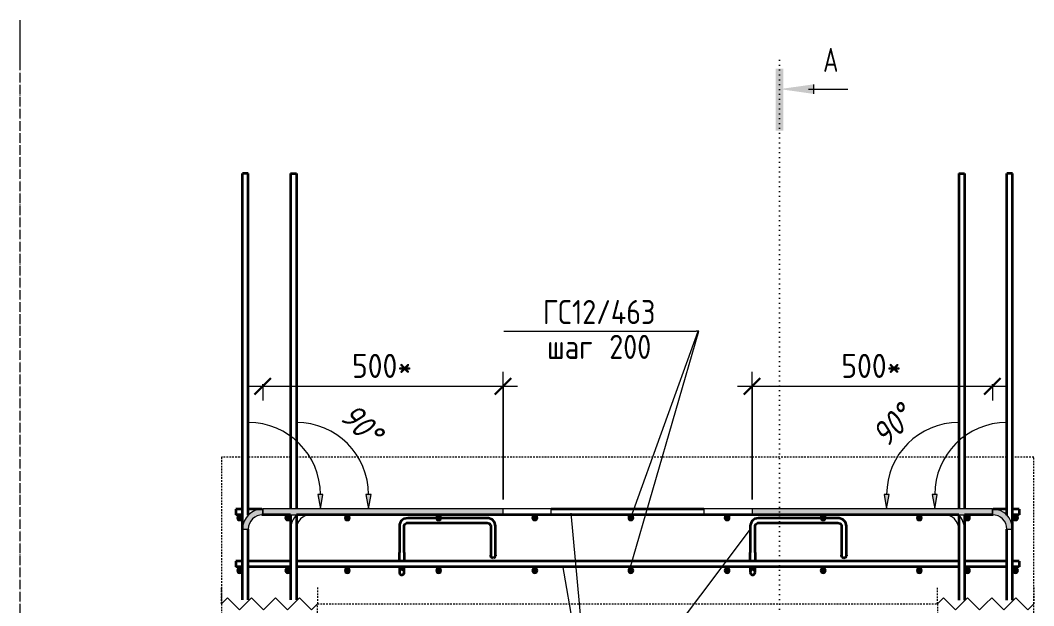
# Model space of a CAD drawing. Header units: millimetres. Extents: x 29094 to 49369, y -2577 to 78616.
# Drawn here: x 46586 to 48695, y -479 to 738 of the extents above; entities that cross this region are included whole.
import ezdxf

# ---------------------------------------------------------------- set-up
doc = ezdxf.new("R2010")
doc.units = ezdxf.units.MM
for name, pattern in [('01 Штриховая _4 мм_', [6, 3.5, -2.5]), ('02 Штрихпунктирная _20 мм_', [25, 20, -2.5, 0, -2.5]), ('04 Пунктир 10мм', [10, 0, -10])]:
    doc.linetypes.add(name, pattern=pattern)
for name, color, linetype, lineweight in [('AA_Dim', 7, 'Continuous', 9), ('AA_Dim-20', 7, 'Continuous', 9), ('AA_Linii', 7, 'Continuous', 9), ('AA_Oformlenie', 7, 'Continuous', 9), ('AA_Razrez', 7, 'Continuous', 9), ('AA_Vinoska', 7, 'Continuous', 9), ('KR_Armatura', 7, 'Continuous', 20), ('KR_Armatura_Tonkie', 7, 'Continuous', 20), ('Оси', 7, 'Continuous', 9)]:
    doc.layers.add(name, color=color, linetype=linetype, lineweight=lineweight)
for name, color, linetype, lineweight, true_color in [('AF_Perekritie', 7, 'Continuous', 60, 0x006a35), ('AF_Perekritie_Опалубка', 7, 'Continuous', 60, 0x006a35), ('AF_Stena_Опалубка', 7, 'Continuous', 20, 0x0063c6)]:
    doc.layers.add(name, color=color, linetype=linetype, lineweight=lineweight, true_color=true_color)
doc.styles.add('ISOCPEUR_1', font='isocpeur.TTF', dxfattribs={"width": 0.7, "height": 50})
doc.styles.add('ISOCPEUR_2', font='isocpeur.TTF', dxfattribs={"width": 0.9, "height": 50})
doc.styles.add('ISOCPEUR_4', font='isocpeur.TTF', dxfattribs={"width": 0.85, "height": 50})
doc.styles.add('ISOCPEUR_I', font='isocpeui.ttf', dxfattribs={"width": 0.85, "height": 50})
doc.dimstyles.new('00_Точн_3_знака__прозр_', dxfattribs={"dimscale": 304.8, "dimtxt": 50.137748, "dimasz": 0.111549, "dimexe": 0.098425, "dimexo": 0.065617, "dimgap": 0.006562, "dimtad": 1, "dimdec": 3, "dimrnd": 0.001, "dimdsep": 46, "dimtxsty": 'ISOCPEUR_2', "dimblk1": 'OBLIQUE', "dimblk2": 'OBLIQUE', "dimsah": 1, "dimcen": 0.09, "dimdle": 0.098425, "dimazin": 0, "dimtfac": 1, "dimtdec": 4, "dimtix": 1, "dimtmove": 0, "dimatfit": 3, "dimfxl": 1, "dimtvp": 1, "dimtolj": 1, "dimtzin": 0, "dimlwd": 18, "dimlwe": 18, "dimarcsym": 2})

# ---------------------------------------------------------------- blocks, each defined once
blk = doc.blocks.new('Ktcnybwf - Лестница-3686718-В-В Арм')
at = {"layer": 'AF_Perekritie', "linetype": '01 Штриховая _4 мм_', "lineweight": 20}
for p, q in [((76335, -170), (76335, -475)), ((76379, -170), (76335, -170)), ((76479, -170), (76391, -170)), ((77869, -170), (76491, -170)), ((77969, -170), (77881, -170)), ((78025, -170), (77981, -170)), ((78025, -475), (78025, -170)), ((76335, -441.4), (76335, -475)), ((78025, -475), (78025, -441.4)), ((76535, -475), (77825, -475))]:
    blk.add_line(p, q, dxfattribs=at)
blk = doc.blocks.new('261_Лягушка _НесАрм_РабПлоск_ - 10 А240-3789873-В-В Арм')
at = {"layer": 'KR_Armatura', "lineweight": 35, "flags": 128}
for points in [[(77440.2, -403.7), (77439.1, -403.9), (77437.9, -404.4), (77436.9, -405.1), (77436.1, -406.1), (77435.6, -407.3), (77435.3, -408.6), (77435.3, -410), (77435.6, -411.3), (77436.1, -412.5), (77436.9, -413.5), (77437.9, -414.3), (77439.1, -414.7), (77440.2, -414.9)], [(77440.2, -414.9), (77441.4, -414.7), (77442.6, -414.3), (77443.6, -413.5), (77444.4, -412.5), (77444.9, -411.3), (77445.2, -410), (77445.2, -408.6), (77444.9, -407.3), (77444.4, -406.1), (77443.6, -405.1), (77442.6, -404.4), (77441.4, -403.9), (77440.2, -403.7)]]:
    blk.add_lwpolyline(points, dxfattribs=at)
at = {"layer": 'KR_Armatura_Tonkie', "lineweight": 35}
for p, q in [((77435.2, -312.9), (77435.2, -368.3)), ((77445.2, -368.3), (77445.2, -312.9)), ((77617.7, -296.7), (77452.7, -296.7)), ((77452.7, -306.7), (77617.7, -306.7)), ((77625.2, -312.9), (77625.2, -368.3)), ((77635.2, -368.3), (77635.2, -312.9)), ((77625.2, -373.2), (77625.2, -373.9)), ((77625.2, -375.3), (77625.2, -373.9)), ((77635.2, -373.9), (77635.2, -373.2)), ((77635.2, -373.9), (77635.2, -375.3)), ((77435.2, -385.1), (77435.2, -386.3)), ((77435.2, -398.3), (77435.2, -409.3)), ((77445.2, -386.3), (77445.2, -385.1)), ((77445.2, -409.3), (77445.2, -398.3))]:
    blk.add_line(p, q, dxfattribs=at)
at = {"layer": 'KR_Armatura_Tonkie', "lineweight": 35, "flags": 128}
for points in [[(77452.7, -296.7), (77444.7, -298.5), (77438.6, -303.4), (77435.5, -310.4), (77435.2, -312.9)], [(77445.2, -312.9), (77446.8, -309.2), (77451, -306.9), (77452.7, -306.7)], [(77635.2, -312.9), (77633.3, -305.5), (77628, -299.8), (77620.4, -296.9), (77617.7, -296.7)], [(77617.7, -306.7), (77622.6, -308.2), (77625.1, -311.6), (77625.2, -312.9)], [(77435.2, -385.1), (77435.2, -380.4), (77435.2, -373.7), (77435.2, -368.3)], [(77445.2, -368.3), (77445.2, -375.2), (77445.2, -381.6), (77445.2, -385.1)], [(77625.2, -368.3), (77625.2, -373.4), (77625.2, -375.3)], [(77630.2, -380.3), (77626.4, -378.4), (77625.2, -375.3)], [(77635.2, -375.3), (77633.4, -379.1), (77630.2, -380.3)], [(77635.2, -375.3), (77635.2, -373.3), (77635.2, -368.3)]]:
    blk.add_lwpolyline(points, dxfattribs=at)
blk = doc.blocks.new('079_Обозначение загиба стержня _ЭлУзла_ - Сплошные линии-3773023-В-В Арм')
at = {"layer": 'AA_Oformlenie'}
blk.add_hatch(color=256, dxfattribs=at).paths.add_polyline_path([(76641, -277.9), (76646.3, -247.9), (76635.7, -247.9)])
for p, q in [((76646.3, -247.9), (76635.7, -247.9)), ((76635.7, -247.9), (76641, -277.9)), ((76641, -277.9), (76646.3, -247.9)), ((77021, -277.9), (76521, -277.9)), ((76521, -289.9), (77021, -289.9)), ((77021, -289.9), (77021, -277.9))]:
    blk.add_line(p, q, dxfattribs=at)
for centre, radius, start, end in [((76491, -247.9), 150, 0.0049, 90), ((76521, -319.9), 42, 134.2549, 180), ((76521, -319.9), 30, 90, 180)]:
    blk.add_arc(centre, radius, start, end, dxfattribs=at)
blk = doc.blocks.new('079_Обозначение загиба стержня _ЭлУзла_ - Сплошные линии-3773018-В-В Арм')
at = {"layer": 'AA_Oformlenie'}
for points in [[(76541, -277.9), (76546.3, -247.9), (76535.7, -247.9)], [(76379, -319.9), (76391, -319.9), (76392, -312.1), (76395, -304.9), (76400, -298.5), (76406, -293.9), (76413.2, -290.9), (76421, -289.9), (76421, -277.9), (76410.1, -279.3), (76400, -283.5), (76391, -290.6), (76384.6, -298.9), (76380.4, -309)], [(76787, -289.9), (76921, -289.9), (76921, -277.9), (76421, -278.1), (76421, -289.9), (76786.2, -289.9)]]:
    blk.add_hatch(color=256, dxfattribs=at).paths.add_polyline_path(points)
for p, q in [((76546.3, -247.9), (76535.7, -247.9)), ((76535.7, -247.9), (76541, -277.9)), ((76541, -277.9), (76546.3, -247.9)), ((76421, -289.9), (76421, -277.9)), ((76921, -277.9), (76421, -277.9)), ((76921, -277.9), (76421, -277.9)), ((76421, -277.9), (76421, -289.9)), ((76421, -289.9), (76921, -289.9)), ((76421, -289.9), (76921, -289.9)), ((76921, -289.9), (76921, -277.9)), ((76921, -289.9), (76921, -277.9)), ((76379, -319.9), (76391, -319.9))]:
    blk.add_line(p, q, dxfattribs=at)
for centre, radius, start, end in [((76391, -247.9), 150, 0.0049, 90), ((76421, -319.9), 42, 90, 180), ((76421, -319.9), 42, 90, 180), ((76421, -319.9), 30, 90, 180), ((76421, -319.9), 30, 90, 180)]:
    blk.add_arc(centre, radius, start, end, dxfattribs=at)
blk = doc.blocks.new('079_Обозначение загиба стержня _ЭлУзла_ - Сплошные линии-3772940-В-В Арм')
at = {"layer": 'AA_Oformlenie'}
blk.add_hatch(color=256, dxfattribs=at).paths.add_polyline_path([(77719, -277.9), (77724.3, -247.9), (77713.7, -247.9)])
for p, q in [((77713.7, -247.9), (77719, -277.9)), ((77724.3, -247.9), (77713.7, -247.9)), ((77719, -277.9), (77724.3, -247.9)), ((77839, -277.9), (77339, -277.9)), ((77339, -277.9), (77339, -289.9)), ((77339, -289.9), (77839, -289.9))]:
    blk.add_line(p, q, dxfattribs=at)
for centre, radius, start, end in [((77869, -247.9), 150, 90, 179.9951), ((77839, -319.9), 30, 360, 90), ((77839, -319.9), 42, 360, 45.7451)]:
    blk.add_arc(centre, radius, start, end, dxfattribs=at)
blk = doc.blocks.new('079_Обозначение загиба стержня _ЭлУзла_ - Сплошные линии-3772954-В-В Арм')
at = {"layer": 'AA_Oformlenie'}
for points in [[(77819, -277.9), (77824.3, -247.9), (77813.7, -247.9)], [(77839, -289.9), (77939, -289.9), (77939, -277.9), (77439, -278.1), (77439, -289.9), (77791.2, -289.9)], [(77971.1, -319.9), (77981, -319.9), (77979.6, -309), (77975.4, -298.9), (77968.6, -290.1), (77960, -283.5), (77949.9, -279.3), (77939, -278.1), (77939, -289.9), (77946.8, -290.9), (77954, -293.9), (77960.4, -298.9), (77965, -304.9), (77968, -312.1), (77969, -319.9)]]:
    blk.add_hatch(color=256, dxfattribs=at).paths.add_polyline_path(points)
for p, q in [((77813.7, -247.9), (77819, -277.9)), ((77824.3, -247.9), (77813.7, -247.9)), ((77819, -277.9), (77824.3, -247.9)), ((77939, -277.9), (77439, -277.9)), ((77439, -277.9), (77439, -289.9)), ((77439, -277.9), (77439, -289.9)), ((77939, -277.9), (77439, -277.9)), ((77439, -289.9), (77939, -289.9)), ((77439, -289.9), (77939, -289.9)), ((77939, -277.9), (77939, -289.9)), ((77939, -289.9), (77939, -277.9)), ((77969, -319.9), (77981, -319.9))]:
    blk.add_line(p, q, dxfattribs=at)
for centre, radius, start, end in [((77969, -247.9), 150, 90, 179.9951), ((77939, -319.9), 42, 360, 90), ((77939, -319.9), 42, 360, 90), ((77939, -319.9), 30, 360, 90), ((77939, -319.9), 30, 360, 90)]:
    blk.add_arc(centre, radius, start, end, dxfattribs=at)
blk = doc.blocks.new('Последовательность узлов - 3мм масшт20 маскировка-904226-В-В Арм')
at = {"layer": 'AA_Oformlenie'}
for p, q in [((76335, -475.1), (76347.5, -462.6)), ((76347.5, -462.6), (76372.5, -487.6)), ((76385, -475.1), (76397.5, -462.6)), ((76397.5, -462.6), (76422.5, -487.6)), ((76435, -475.1), (76447.5, -462.6)), ((76447.5, -462.6), (76472.5, -487.6)), ((76485, -475.1), (76497.5, -462.6)), ((76497.5, -462.6), (76522.5, -487.6)), ((76385, -475.1), (76372.5, -487.6)), ((76435, -475.1), (76422.5, -487.6)), ((76485, -475.1), (76472.5, -487.6)), ((76535, -475.1), (76522.5, -487.6))]:
    blk.add_line(p, q, dxfattribs=at)
blk = doc.blocks.new('Разрез - Номер узла_ сзади-394133-В-В Арм')
at = {"layer": 'AA_Razrez'}
for points in [[(77488.3, 508.7), (77504.2, 508.7), (77504.2, 637.8), (77488.3, 637.8)], [(77567, 585.3), (77567, 605.2), (77496.4, 595.3)]]:
    blk.add_hatch(color=256, dxfattribs=at).paths.add_polyline_path(points)
for p, q in [((77556.4, 595.3), (77638.3, 595.3)), ((77567, 605.2), (77567, 585.3))]:
    blk.add_line(p, q, dxfattribs=at)
blk = doc.blocks.new('DIMBLOCK116-В-В Арм')
at = {"layer": 'AA_Dim-20', "color": 30, "lineweight": 18, "true_color": 0xff8000, "transparency": 16777216}
for p, q in [((47590.6, -257.9), (47590.6, 7.5)), ((47090.6, -18.4), (47090.6, -52.5)), ((47090.6, -22.5), (47090.6, -18.4)), ((47060.6, -22.5), (47620.6, -22.5)), ((47590.6, -22.5), (47590.6, -257.9))]:
    blk.add_line(p, q, dxfattribs=at)
at = {"layer": 'AA_Dim-20', "color": 30, "lineweight": 30, "true_color": 0xff8000, "transparency": 16777216}
for p, q in [((47090.6, -22.5), (47107.6, -5.5)), ((47590.6, -22.5), (47607.6, -5.5)), ((47090.6, -22.5), (47073.6, -39.5)), ((47590.6, -22.5), (47573.6, -39.5))]:
    blk.add_line(p, q, dxfattribs=at)
at = {"layer": 'AA_Dim-20', "color": 0, "lineweight": 18, "transparency": 16777216, "insert": (47276.2, 44.7), "char_height": 50, "width": 154.386, "attachment_point": 1, "line_spacing_factor": 1.135194, "style": 'ISOCPEUR_2'}
blk.add_mtext('500*', dxfattribs=at)
blk = doc.blocks.new('_Oblique')
at = {"color": 0, "linetype": 'ByBlock', "lineweight": -2}
blk.add_line((-0.5, -0.5), (0.5, 0.5), dxfattribs=at)
blk = doc.blocks.new('DIMBLOCK117-В-В Арм')
at = {"layer": 'AA_Dim-20', "color": 30, "lineweight": 18, "true_color": 0xff8000, "transparency": 16777216}
for p, q in [((48108.6, -257.9), (48108.6, 7.5)), ((48608.6, -18.4), (48608.6, -52.5)), ((48608.6, -22.5), (48608.6, -18.4)), ((48078.6, -22.5), (48638.6, -22.5)), ((48108.6, -22.5), (48108.6, -257.9))]:
    blk.add_line(p, q, dxfattribs=at)
at = {"layer": 'AA_Dim-20', "color": 30, "lineweight": 30, "true_color": 0xff8000, "transparency": 16777216}
for p, q in [((48108.6, -22.5), (48125.6, -5.5)), ((48608.6, -22.5), (48625.6, -5.5)), ((48108.6, -22.5), (48091.6, -39.5)), ((48608.6, -22.5), (48591.6, -39.5))]:
    blk.add_line(p, q, dxfattribs=at)
at = {"layer": 'AA_Dim-20', "color": 0, "lineweight": 18, "transparency": 16777216, "insert": (48294.2, 44.7), "char_height": 50, "width": 154.386, "attachment_point": 1, "line_spacing_factor": 1.135194, "style": 'ISOCPEUR_2'}
blk.add_mtext('500*', dxfattribs=at)
blk = doc.blocks.new('044_М_Универсальная с полкой - Марка_Комментарий полка 20-3828349-В-В Арм')
at = {"layer": 'AA_Vinoska'}
blk.add_line((76922.8, 92.2), (77322.8, 92.2), dxfattribs=at)

msp = doc.modelspace()

# ---------------------------------------------------------------- hatches: boundary and pattern name
at = {"layer": 'AA_Oformlenie'}
for points in [[(47042.5748, -302.1072), (47044.1277, -301.9028), (47045.5748, -301.3034), (47046.8174, -300.3498), (47047.7709, -299.1072), (47048.3703, -297.6601), (47048.5748, -296.1072), (47048.3703, -294.5543), (47047.7709, -293.1072), (47046.8174, -291.8646), (47045.5748, -290.9111), (47044.1277, -290.3116), (47042.5748, -290.1072), (47041.0218, -290.3116), (47039.5748, -290.9111), (47038.3321, -291.8646), (47037.3786, -293.1072), (47036.7792, -294.5543), (47036.5748, -296.1072), (47036.7792, -297.6601), (47037.3786, -299.1072), (47038.3321, -300.3498), (47039.5748, -301.3034), (47041.0218, -301.9028)], [(47142.5748, -302.1072), (47144.1277, -301.9028), (47145.5748, -301.3034), (47146.8174, -300.3498), (47147.7709, -299.1072), (47148.3703, -297.6601), (47148.5748, -296.1072), (47148.3703, -294.5543), (47147.7709, -293.1072), (47146.8174, -291.8646), (47145.5748, -290.9111), (47144.1277, -290.3116), (47142.5748, -290.1072), (47141.0218, -290.3116), (47139.5748, -290.9111), (47138.3321, -291.8646), (47137.3786, -293.1072), (47136.7792, -294.5543), (47136.5748, -296.1072), (47136.7792, -297.6601), (47137.3786, -299.1072), (47138.3321, -300.3498), (47139.5748, -301.3034), (47141.0218, -301.9028)], [(47266.5624, -302.1072), (47268.1153, -301.9028), (47269.5624, -301.3034), (47270.805, -300.3498), (47271.7585, -299.1072), (47272.3579, -297.6601), (47272.5624, -296.1072), (47272.3579, -294.5543), (47271.7585, -293.1072), (47270.805, -291.8646), (47269.5624, -290.9111), (47268.1153, -290.3116), (47266.5624, -290.1072), (47265.0095, -290.3116), (47263.5624, -290.9111), (47262.3197, -291.8646), (47261.3662, -293.1072), (47260.7668, -294.5543), (47260.5624, -296.1072), (47260.7668, -297.6601), (47261.3662, -299.1072), (47262.3197, -300.3498), (47263.5624, -301.3034), (47265.0095, -301.9028)], [(47456.5624, -302.1072), (47458.1153, -301.9028), (47459.5624, -301.3034), (47460.805, -300.3498), (47461.7585, -299.1072), (47462.3579, -297.6601), (47462.5624, -296.1072), (47462.3579, -294.5543), (47461.7585, -293.1072), (47460.805, -291.8646), (47459.5624, -290.9111), (47458.1153, -290.3116), (47456.5624, -290.1072), (47455.0095, -290.3116), (47453.5624, -290.9111), (47452.3197, -291.8646), (47451.3662, -293.1072), (47450.7668, -294.5543), (47450.5624, -296.1072), (47450.7668, -297.6601), (47451.3662, -299.1072), (47452.3197, -300.3498), (47453.5624, -301.3034), (47455.0095, -301.9028)], [(47656.5624, -302.1072), (47658.1153, -301.9028), (47659.5624, -301.3034), (47660.805, -300.3498), (47661.7585, -299.1072), (47662.3579, -297.6601), (47662.5624, -296.1072), (47662.3579, -294.5543), (47661.7585, -293.1072), (47660.805, -291.8646), (47659.5624, -290.9111), (47658.1153, -290.3116), (47656.5624, -290.1072), (47655.0095, -290.3116), (47653.5624, -290.9111), (47652.3197, -291.8646), (47651.3662, -293.1072), (47650.7668, -294.5543), (47650.5624, -296.1072), (47650.7668, -297.6601), (47651.3662, -299.1072), (47652.3197, -300.3498), (47653.5624, -301.3034), (47655.0095, -301.9028)], [(47856.5624, -302.1072), (47858.1153, -301.9028), (47859.5624, -301.3034), (47860.805, -300.3498), (47861.7585, -299.1072), (47862.3579, -297.6601), (47862.5624, -296.1072), (47862.3579, -294.5543), (47861.7585, -293.1072), (47860.805, -291.8646), (47859.5624, -290.9111), (47858.1153, -290.3116), (47856.5624, -290.1072), (47855.0095, -290.3116), (47853.5624, -290.9111), (47852.3197, -291.8646), (47851.3662, -293.1072), (47850.7668, -294.5543), (47850.5624, -296.1072), (47850.7668, -297.6601), (47851.3662, -299.1072), (47852.3197, -300.3498), (47853.5624, -301.3034), (47855.0095, -301.9028)], [(48056.5624, -302.1072), (48058.1153, -301.9028), (48059.5624, -301.3034), (48060.805, -300.3498), (48061.7585, -299.1072), (48062.3579, -297.6601), (48062.5624, -296.1072), (48062.3579, -294.5543), (48061.7585, -293.1072), (48060.805, -291.8646), (48059.5624, -290.9111), (48058.1153, -290.3116), (48056.5624, -290.1072), (48055.0095, -290.3116), (48053.5624, -290.9111), (48052.3197, -291.8646), (48051.3662, -293.1072), (48050.7668, -294.5543), (48050.5624, -296.1072), (48050.7668, -297.6601), (48051.3662, -299.1072), (48052.3197, -300.3498), (48053.5624, -301.3034), (48055.0095, -301.9028)], [(48256.5624, -302.1072), (48258.1153, -301.9028), (48259.5624, -301.3034), (48260.805, -300.3498), (48261.7585, -299.1072), (48262.3579, -297.6601), (48262.5624, -296.1072), (48262.3579, -294.5543), (48261.7585, -293.1072), (48260.805, -291.8646), (48259.5624, -290.9111), (48258.1153, -290.3116), (48256.5624, -290.1072), (48255.0095, -290.3116), (48253.5624, -290.9111), (48252.3197, -291.8646), (48251.3662, -293.1072), (48250.7668, -294.5543), (48250.5624, -296.1072), (48250.7668, -297.6601), (48251.3662, -299.1072), (48252.3197, -300.3498), (48253.5624, -301.3034), (48255.0095, -301.9028)], [(48456.5624, -302.1072), (48458.1153, -301.9028), (48459.5624, -301.3034), (48460.805, -300.3498), (48461.7585, -299.1072), (48462.3579, -297.6601), (48462.5624, -296.1072), (48462.3579, -294.5543), (48461.7585, -293.1072), (48460.805, -291.8646), (48459.5624, -290.9111), (48458.1153, -290.3116), (48456.1653, -290.1595), (48455.0095, -290.3116), (48453.5624, -290.9111), (48452.3197, -291.8646), (48451.3662, -293.1072), (48450.7668, -294.5543), (48450.5624, -296.1072), (48450.7668, -297.6601), (48451.3662, -299.1072), (48452.3197, -300.3498), (48453.5624, -301.3034), (48455.0095, -301.9028), (48456.1653, -302.0549)], [(48556.5748, -302.1072), (48558.1277, -301.9028), (48559.5748, -301.3034), (48560.8174, -300.3498), (48561.7709, -299.1072), (48562.3703, -297.6601), (48562.5748, -296.1072), (48562.3703, -294.5543), (48561.7709, -293.1072), (48560.8174, -291.8646), (48559.5748, -290.9111), (48558.1277, -290.3116), (48556.5748, -290.1072), (48555.0218, -290.3116), (48553.5748, -290.9111), (48552.3321, -291.8646), (48551.3786, -293.1072), (48550.7792, -294.5543), (48550.5748, -296.1072), (48550.7792, -297.6601), (48551.3786, -299.1072), (48552.3321, -300.3498), (48553.5748, -301.3034), (48555.0218, -301.9028)], [(48656.5748, -302.1072), (48658.1277, -301.9028), (48659.5748, -301.3034), (48660.8174, -300.3498), (48661.7709, -299.1072), (48662.3703, -297.6601), (48662.5748, -296.1072), (48662.3703, -294.5543), (48661.7709, -293.1072), (48660.8174, -291.8646), (48659.5748, -290.9111), (48658.1277, -290.3116), (48656.5748, -290.1072), (48655.0218, -290.3116), (48653.5748, -290.9111), (48652.3321, -291.8646), (48651.3786, -293.1072), (48650.7792, -294.5543), (48650.5748, -296.1072), (48650.7792, -297.6601), (48651.3786, -299.1072), (48652.3321, -300.3498), (48653.5748, -301.3034), (48655.0218, -301.9028)], [(47042.5748, -411.7408), (47044.1277, -411.5364), (47045.5748, -410.937), (47046.8174, -409.9835), (47047.7709, -408.7408), (47048.3703, -407.2937), (47048.5748, -405.7408), (47048.3703, -404.1879), (47047.7709, -402.7408), (47046.8174, -401.4982), (47045.5748, -400.5447), (47044.1277, -399.9453), (47042.5748, -399.7408), (47041.0218, -399.9453), (47039.5748, -400.5447), (47038.3321, -401.4982), (47037.3786, -402.7408), (47036.7792, -404.1879), (47036.5748, -405.7408), (47036.7792, -407.2937), (47037.3786, -408.7408), (47038.3321, -409.9835), (47039.5748, -410.937), (47041.0218, -411.5364)], [(47142.5748, -411.7408), (47144.1277, -411.5364), (47145.5748, -410.937), (47146.8174, -409.9835), (47147.7709, -408.7408), (47148.3703, -407.2937), (47148.5748, -405.7408), (47148.3703, -404.1879), (47147.7709, -402.7408), (47146.8174, -401.4982), (47145.5748, -400.5447), (47144.1277, -399.9453), (47142.5748, -399.7408), (47141.0218, -399.9453), (47139.5748, -400.5447), (47138.3321, -401.4982), (47137.3786, -402.7408), (47136.7792, -404.1879), (47136.5748, -405.7408), (47136.7792, -407.2937), (47137.3786, -408.7408), (47138.3321, -409.9835), (47139.5748, -410.937), (47141.0218, -411.5364)], [(47266.5624, -411.7408), (47268.1153, -411.5364), (47269.5624, -410.937), (47270.805, -409.9835), (47271.7585, -408.7408), (47272.3579, -407.2937), (47272.5624, -405.7408), (47272.3579, -404.1879), (47271.7585, -402.7408), (47270.805, -401.4982), (47269.5624, -400.5447), (47268.1153, -399.9453), (47266.5624, -399.7408), (47265.0095, -399.9453), (47263.5624, -400.5447), (47262.3197, -401.4982), (47261.3662, -402.7408), (47260.7668, -404.1879), (47260.5624, -405.7408), (47260.7668, -407.2937), (47261.3662, -408.7408), (47262.3197, -409.9835), (47263.5624, -410.937), (47265.0095, -411.5364)], [(47456.5624, -411.7408), (47458.1153, -411.5364), (47459.5624, -410.937), (47460.805, -409.9835), (47461.7585, -408.7408), (47462.3579, -407.2937), (47462.5624, -405.7408), (47462.3579, -404.1879), (47461.7585, -402.7408), (47460.805, -401.4982), (47459.5624, -400.5447), (47458.1153, -399.9453), (47456.5624, -399.7408), (47455.0095, -399.9453), (47453.5624, -400.5447), (47452.3197, -401.4982), (47451.3662, -402.7408), (47450.7668, -404.1879), (47450.5624, -405.7408), (47450.7668, -407.2937), (47451.3662, -408.7408), (47452.3197, -409.9835), (47453.5624, -410.937), (47455.0095, -411.5364)], [(47656.5624, -411.7408), (47658.1153, -411.5364), (47659.5624, -410.937), (47660.805, -409.9835), (47661.7585, -408.7408), (47662.3579, -407.2937), (47662.5624, -405.7408), (47662.3579, -404.1879), (47661.7585, -402.7408), (47660.805, -401.4982), (47659.5624, -400.5447), (47658.1153, -399.9453), (47656.5624, -399.7408), (47655.0095, -399.9453), (47653.5624, -400.5447), (47652.3197, -401.4982), (47651.3662, -402.7408), (47650.7668, -404.1879), (47650.5624, -405.7408), (47650.7668, -407.2937), (47651.3662, -408.7408), (47652.3197, -409.9835), (47653.5624, -410.937), (47655.0095, -411.5364)], [(47856.5624, -411.7408), (47858.1153, -411.5364), (47859.5624, -410.937), (47860.805, -409.9835), (47861.7585, -408.7408), (47862.3579, -407.2937), (47862.5624, -405.7408), (47862.3579, -404.1879), (47861.7585, -402.7408), (47860.805, -401.4982), (47859.5624, -400.5447), (47858.1153, -399.9453), (47856.5624, -399.7408), (47855.0095, -399.9453), (47853.5624, -400.5447), (47852.3197, -401.4982), (47851.3662, -402.7408), (47850.7668, -404.1879), (47850.5624, -405.7408), (47850.7668, -407.2937), (47851.3662, -408.7408), (47852.3197, -409.9835), (47853.5624, -410.937), (47855.0095, -411.5364)], [(48056.5624, -411.7408), (48058.1153, -411.5364), (48059.5624, -410.937), (48060.805, -409.9835), (48061.7585, -408.7408), (48062.3579, -407.2937), (48062.5624, -405.7408), (48062.3579, -404.1879), (48061.7585, -402.7408), (48060.805, -401.4982), (48059.5624, -400.5447), (48058.1153, -399.9453), (48056.5624, -399.7408), (48055.0095, -399.9453), (48053.5624, -400.5447), (48052.3197, -401.4982), (48051.3662, -402.7408), (48050.7668, -404.1879), (48050.5624, -405.7408), (48050.7668, -407.2937), (48051.3662, -408.7408), (48052.3197, -409.9835), (48053.5624, -410.937), (48055.0095, -411.5364)], [(48256.5624, -411.7408), (48258.1153, -411.5364), (48259.5624, -410.937), (48260.805, -409.9835), (48261.7585, -408.7408), (48262.3579, -407.2937), (48262.5624, -405.7408), (48262.3579, -404.1879), (48261.7585, -402.7408), (48260.805, -401.4982), (48259.5624, -400.5447), (48258.1153, -399.9453), (48256.5624, -399.7408), (48255.0095, -399.9453), (48253.5624, -400.5447), (48252.3197, -401.4982), (48251.3662, -402.7408), (48250.7668, -404.1879), (48250.5624, -405.7408), (48250.7668, -407.2937), (48251.3662, -408.7408), (48252.3197, -409.9835), (48253.5624, -410.937), (48255.0095, -411.5364)], [(48456.5624, -411.7408), (48458.1153, -411.5364), (48459.5624, -410.937), (48460.805, -409.9835), (48461.7585, -408.7408), (48462.3579, -407.2937), (48462.5624, -405.7408), (48462.3579, -404.1879), (48461.7585, -402.7408), (48460.805, -401.4982), (48459.5624, -400.5447), (48458.1153, -399.9453), (48456.5624, -399.7408), (48455.0095, -399.9453), (48453.5624, -400.5447), (48452.3197, -401.4982), (48451.3662, -402.7408), (48450.7668, -404.1879), (48450.5624, -405.7408), (48450.7668, -407.2937), (48451.3662, -408.7408), (48452.3197, -409.9835), (48453.5624, -410.937), (48455.0095, -411.5364)], [(48556.5748, -411.7408), (48558.1277, -411.5364), (48559.5748, -410.937), (48560.8174, -409.9835), (48561.7709, -408.7408), (48562.3703, -407.2937), (48562.5748, -405.7408), (48562.3703, -404.1879), (48561.7709, -402.7408), (48560.8174, -401.4982), (48559.5748, -400.5447), (48558.1277, -399.9453), (48556.5748, -399.7408), (48555.0218, -399.9453), (48553.5748, -400.5447), (48552.3321, -401.4982), (48551.3786, -402.7408), (48550.7792, -404.1879), (48550.5748, -405.7408), (48550.7792, -407.2937), (48551.3786, -408.7408), (48552.3321, -409.9835), (48553.5748, -410.937), (48555.0218, -411.5364)], [(48656.5748, -411.7408), (48658.1277, -411.5364), (48659.5748, -410.937), (48660.8174, -409.9835), (48661.7709, -408.7408), (48662.3703, -407.2937), (48662.5748, -405.7408), (48662.3703, -404.1879), (48661.7709, -402.7408), (48660.8174, -401.4982), (48659.5748, -400.5447), (48658.1277, -399.9453), (48656.5748, -399.7408), (48655.0218, -399.9453), (48653.5748, -400.5447), (48652.3321, -401.4982), (48651.3786, -402.7408), (48650.7792, -404.1879), (48650.5748, -405.7408), (48650.7792, -407.2937), (48651.3786, -408.7408), (48652.3321, -409.9835), (48653.5748, -410.937), (48655.0218, -411.5364)]]:
    msp.add_hatch(color=256, dxfattribs=at).paths.add_polyline_path(points)

# ---------------------------------------------------------------- linework, layer by layer
at = {"layer": 'AA_Linii'}
for centre, start, end in [((47042.5748, -296.1072), 0, 180), ((47142.5748, -296.1072), 0, 180), ((47266.5624, -296.1072), 0, 180), ((47456.5624, -296.1072), 0, 180), ((47656.5624, -296.1072), 0, 180), ((47856.5624, -296.1072), 0, 180), ((48056.5624, -296.1072), 0, 180), ((48256.5624, -296.1072), 0, 180), ((48456.5624, -296.1072), 0, 180), ((48556.5748, -296.1072), 0, 180), ((48656.5748, -296.1072), 0, 180), ((47042.5748, -296.1072), 180, 360), ((47142.5748, -296.1072), 180, 360), ((47266.5624, -296.1072), 180, 360), ((47456.5624, -296.1072), 180, 360), ((47656.5624, -296.1072), 180, 360), ((47856.5624, -296.1072), 180, 360), ((48056.5624, -296.1072), 180, 360), ((48256.5624, -296.1072), 180, 360), ((48456.5624, -296.1072), 180, 360), ((48556.5748, -296.1072), 180, 360), ((48656.5748, -296.1072), 180, 360), ((47042.5748, -405.7408), 0, 180), ((47142.5748, -405.7408), 0, 180), ((47266.5624, -405.7408), 0, 180), ((47456.5624, -405.7408), 0, 180), ((47656.5624, -405.7408), 0, 180), ((47856.5624, -405.7408), 0, 180), ((48056.5624, -405.7408), 0, 180), ((48256.5624, -405.7408), 0, 180), ((48456.5624, -405.7408), 0, 180), ((48556.5748, -405.7408), 0, 180), ((48656.5748, -405.7408), 0, 180), ((47042.5748, -405.7408), 180, 360), ((47142.5748, -405.7408), 180, 360), ((47266.5624, -405.7408), 180, 360), ((47456.5624, -405.7408), 180, 360), ((47656.5624, -405.7408), 180, 360), ((47856.5624, -405.7408), 180, 360), ((48056.5624, -405.7408), 180, 360), ((48256.5624, -405.7408), 180, 360), ((48456.5624, -405.7408), 180, 360), ((48556.5748, -405.7408), 180, 360), ((48656.5748, -405.7408), 180, 360)]:
    msp.add_arc(centre, 6, start, end, dxfattribs=at)
at = {"layer": 'AA_Razrez', "color": 7, "linetype": '04 Пунктир 10мм', "true_color": 0xffffff}
msp.add_line((48165.9293, 655.2556), (48165.9293, -2532.5839), dxfattribs=at)
at = {"layer": 'AA_Vinoska'}
for p, q in [((47854.2593, -402.7501), (47997.796, 92.1712)), ((47856.5624, -296.1072), (47996.3471, 92.1712)), ((47996.3471, 92.1712), (47992.359, 92.1712)), ((47997.796, 92.1712), (47992.359, 92.1712)), ((47731.2352, -286.3756), (47772.2154, -727.143)), ((48104.338, -320.0537), (47909.5809, -578.0342)), ((47714.398, -395.446), (47771.8814, -727.143))]:
    msp.add_line(p, q, dxfattribs=at)
at = {"layer": 'AF_Stena_Опалубка', "linetype": '01 Штриховая _4 мм_'}
for p, q in [((47004.5748, -475.038), (47004.5748, -441.361)), ((47204.5748, -441.361), (47204.5748, -475.038)), ((48494.5748, -475.038), (48494.5748, -441.361)), ((48694.5748, -441.361), (48694.5748, -475.038)), ((47004.5748, -475.038), (47004.5748, -1700)), ((47204.5748, -1700), (47204.5748, -475.038)), ((48494.5748, -475.038), (48494.5748, -1700)), ((48694.5748, -1700), (48694.5748, -475.038))]:
    msp.add_line(p, q, dxfattribs=at)
at = {"layer": 'KR_Armatura_Tonkie', "lineweight": 35}
for p, q in [((47060.5748, 420), (47048.5748, 420)), ((47048.5748, -467.0636), (47048.5748, 420)), ((47060.5748, -290.5873), (47060.5748, 420)), ((47148.5748, 420), (47148.5748, -277.8928)), ((47148.5748, 420), (47160.5748, 420)), ((47160.5748, 420), (47160.5748, -277.8928)), ((48538.5748, 420), (48538.5748, -277.8928)), ((48538.5748, 420), (48550.5748, 420)), ((48550.5748, 420), (48550.5748, -277.8928)), ((48650.5748, 420), (48638.5748, 420)), ((48638.5748, -290.5873), (48638.5748, 420)), ((48650.5748, -467.2984), (48650.5748, 420)), ((47048.5748, -278.1072), (47034.5748, -278.1072)), ((47034.5748, -278.1072), (47034.5748, -290.1072)), ((47048.5748, -290.1072), (47034.5748, -290.1072)), ((47088.9462, -278.1072), (47060.5748, -278.1072)), ((47060.9898, -290.1072), (47060.5748, -290.1072)), ((47148.5748, -290.1072), (47088.9462, -290.1072)), ((47148.5748, -289.8928), (47148.5748, -467.0636)), ((47160.5748, -289.8928), (47160.5748, -467.0636)), ((48538.5748, -290.1072), (47160.5748, -290.1072)), ((48008.5748, -278.1072), (47690.5748, -278.1072)), ((48538.5748, -289.8928), (48538.5748, -467.2984)), ((48550.5748, -289.8928), (48550.5748, -467.2984)), ((48610.0012, -290.1072), (48550.5748, -290.1072)), ((48638.5748, -278.1072), (48610.2033, -278.1072)), ((48638.5748, -290.1072), (48638.1597, -290.1072)), ((48664.5748, -278.1072), (48650.5748, -278.1072)), ((48664.5748, -290.1072), (48650.5748, -290.1072)), ((48664.5748, -278.1072), (48664.5748, -290.1072)), ((47060.5748, -467.0636), (47060.5748, -319.8928)), ((48638.5748, -467.2984), (48638.5748, -319.8928)), ((47048.5748, -386.3326), (47034.5748, -386.3326)), ((47034.5748, -386.3326), (47034.5748, -398.3326)), ((47048.5748, -398.3326), (47034.5748, -398.3326)), ((47148.5748, -386.3326), (47060.5748, -386.3326)), ((47148.5748, -398.3326), (47060.5748, -398.3326)), ((48538.5748, -386.3326), (47160.5748, -386.3326)), ((48538.5748, -398.3326), (47160.5748, -398.3326)), ((48638.5748, -386.3326), (48550.5748, -386.3326)), ((48638.5748, -398.3326), (48550.5748, -398.3326)), ((48664.5748, -386.3326), (48650.5748, -386.3326)), ((48664.5748, -398.3326), (48650.5748, -398.3326)), ((48664.5748, -386.3326), (48664.5748, -398.3326))]:
    msp.add_line(p, q, dxfattribs=at)
at = {"layer": 'Оси'}
msp.add_line((46586.1126, 638.4375), (46586.1126, 738.4375), dxfattribs=at)
at = {"layer": 'Оси', "linetype": '02 Штрихпунктирная _20 мм_'}
msp.add_line((46586.1126, -2277.2411), (46586.1126, 638.4375), dxfattribs=at)

# ---------------------------------------------------------------- block references
at = {"layer": 'AA_Oformlenie'}
for name, p in [('079_Обозначение загиба стержня _ЭлУзла_ - Сплошные линии-3773018-В-В Арм', (-29330.4252, 0)), ('079_Обозначение загиба стержня _ЭлУзла_ - Сплошные линии-3773023-В-В Арм', (-29330.4252, 0)), ('079_Обозначение загиба стержня _ЭлУзла_ - Сплошные линии-3772940-В-В Арм', (-29330.4252, 0)), ('079_Обозначение загиба стержня _ЭлУзла_ - Сплошные линии-3772954-В-В Арм', (-29330.4252, 0)), ('Последовательность узлов - 3мм масшт20 маскировка-904226-В-В Арм', (-29330.4252, 0)), ('Последовательность узлов - 3мм масшт20 маскировка-904226-В-В Арм', (-27840.4252, -0.2348))]:
    msp.add_blockref(name, p, dxfattribs=at)
at = {"layer": 'AA_Razrez'}
msp.add_blockref('Разрез - Номер узла_ сзади-394133-В-В Арм', (-29330.4252, 0), dxfattribs=at)
at = {"layer": 'AA_Vinoska'}
msp.add_blockref('044_М_Универсальная с полкой - Марка_Комментарий полка 20-3828349-В-В Арм', (-29330.4252, 0), dxfattribs=at)
at = {"layer": 'AF_Perekritie_Опалубка', "linetype": '01 Штриховая _4 мм_', "lineweight": 20}
msp.add_blockref('Ktcnybwf - Лестница-3686718-В-В Арм', (-29330.4252, 0), dxfattribs=at)
at = {"layer": 'KR_Armatura_Tonkie', "lineweight": 35}
for p in [(-30060.4252, 0), (-29330.4252, 0)]:
    msp.add_blockref('261_Лягушка _НесАрм_РабПлоск_ - 10 А240-3789873-В-В Арм', p, dxfattribs=at)

# ---------------------------------------------------------------- texts
at = {"layer": 'AA_Razrez', "insert": (48256.5219, 681.1478), "char_height": 50, "width": 38.160325, "attachment_point": 1, "style": 'ISOCPEUR_1'}
msp.add_mtext('\\fISOCPEUR|b0|i0|c204|p34|;\\W.7;А', dxfattribs=at)
at = {"layer": 'AA_Vinoska', "char_height": 50, "attachment_point": 1, "style": 'ISOCPEUR_4'}
for s, insert, width in [('ГС', (47673.274, 156.7117), 73.594912), ('12/463', (47733.9959, 156.7117), 213.970394), ('шаг', (47682.114, 84.2683), 124.021056), (' 200', (47784.4416, 84.2683), 141.73835)]:
    msp.add_mtext(s, dxfattribs=dict(at, insert=insert, width=width))
at = {"layer": 'AA_Vinoska', "char_height": 50, "width": 106.303763, "attachment_point": 1, "style": 'ISOCPEUR_I'}
for insert, rotation in [((48353.066, -116.6104), 45), ((47283.2147, -53.7415), 315)]:
    msp.add_mtext('90°', dxfattribs=dict(at, insert=insert, rotation=rotation))

# ---------------------------------------------------------------- dimensions: what is measured, and where the dimension line sits
at = {"layer": 'AA_Dim', "color": 30, "lineweight": 18, "true_color": 0xff8000}
for base, p1, p2, picture, middle in [((47590.5748, -22.4762), (47090.5748, 1.5655), (47590.5748, -277.8928), 'DIMBLOCK116-В-В Арм', (47340.5748, 4.5238)), ((48608.5748, -22.4762), (48108.5748, -277.8928), (48608.5748, 1.5655), 'DIMBLOCK117-В-В Арм', (48358.5748, 4.5238))]:
    dim = msp.add_linear_dim(base=base, p1=p1, p2=p2, dimstyle='00_Точн_3_знака__прозр_', override={"dimpost": '<>*', "dimfxl": 572.79745}, dxfattribs=at)
    dim.commit()
    dim.dimension.update_dxf_attribs({"geometry": picture, "text_midpoint": middle})

doc.saveas('drawing.dxf')
